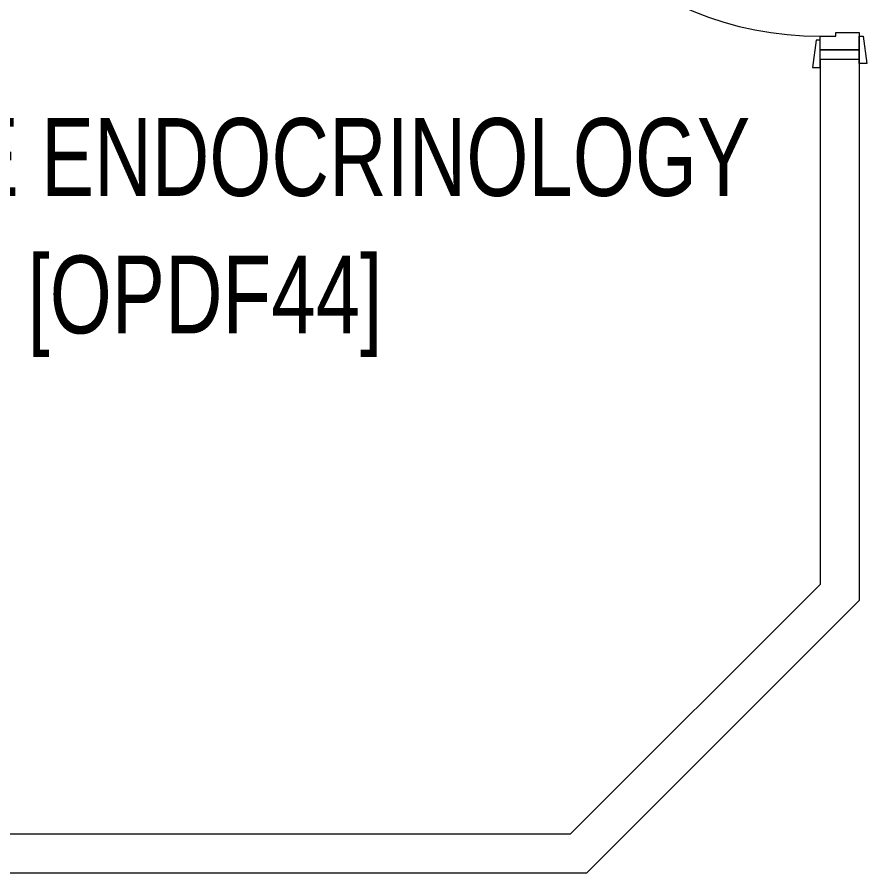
# Model space of a CAD drawing. Header units: millimetres. Extents: x -2143172 to 5255, y -610845 to 279739.
# Drawn here: x -1227955 to -1225771, y -20615 to -18416 of the extents above; entities that cross this region are included whole.
import ezdxf

# ---------------------------------------------------------------- set-up
doc = ezdxf.new("R2010")
doc.units = ezdxf.units.MM
doc.header["$LTSCALE"] = 30
doc.layers.add('72_EGR_BASE_TEXT', color=7, linetype='Continuous', lineweight=5)
doc.layers.add('Walls', color=32, linetype='Continuous', lineweight=5)
doc.layers.add('Wooden Joinery', color=7, linetype='Continuous', lineweight=5, true_color=0x521300)
doc.styles.add('X3G_ENTITY_9EC9', font='swisscl.ttf', dxfattribs={"height": 0.2})
doc.styles.add('X3G_ENTITY_9F38', font='swisscl.ttf', dxfattribs={"height": 0.2})

# ---------------------------------------------------------------- blocks, each defined once
blk = doc.blocks.new('A$C72370EFE')
at = {"layer": 'Wooden Joinery'}
for p, q in [((-0.01, -0.04), (-0.02, -0.04)), ((-0.01, -0.03), (-0.01, -0.07)), ((0, -0.03), (-0.01, -0.03)), ((0.04, -0.03), (0.05, -0.03)), ((0.05, -0.03), (0.05, -0.07)), ((0.05, -0.04), (0.06, -0.04)), ((-0.01, -0.06), (-0.02, -0.06)), ((0.05, -0.06), (0.06, -0.06)), ((-0.05, -0.07), (-0.05, -0.16)), ((-0.03, -0.07), (-0.03, -0.16)), ((0, -0.07), (-0.01, -0.07)), ((0.04, -0.07), (0.05, -0.07)), ((0.07, -0.07), (0.07, -0.16)), ((0.09, -0.07), (0.09, -0.16)), ((-0.01, -0.17), (-0.02, -0.17)), ((-0.01, -0.17), (-0.01, -0.19)), ((0.05, -0.17), (0.06, -0.17)), ((0.05, -0.17), (0.05, -0.19)), ((-0.01, -0.19), (-0.02, -0.19)), ((0.05, -0.19), (0.06, -0.19))]:
    blk.add_line(p, q, dxfattribs=at)
for centre, radius, start, end in [((-0.02, -0.07), 0.03, 90, 180), ((0.06, -0.07), 0.03, 0, 90), ((-0.02, -0.07), 0.01, 90, 180), ((0.06, -0.07), 0.01, 0, 90), ((-0.02, -0.16), 0.03, 180, 270), ((-0.02, -0.16), 0.01, 180, 270), ((0.06, -0.16), 0.01, 270, 0), ((0.06, -0.16), 0.03, 270, 0)]:
    blk.add_arc(centre, radius, start, end, dxfattribs=at)
blk = doc.blocks.new('A$C5DAD61B4')
at = {"layer": 'Wooden Joinery'}
for points in [[(80, 959.1), (80, 969.1), (10, 979.1), (10, 959.1)], [(940, 959.1), (940, 969.1), (1010, 979.1), (1010, 959.1)], [(70, 859.1), (70, 849.1), (0, 839.1), (0, 859.1)], [(120, 859.1), (120, 0), (80, 0), (80, 859.1)], [(950, 859.1), (950, 849.1), (1020, 839.1), (1020, 859.1)]]:
    blk.add_lwpolyline(points, close=True, dxfattribs=at)
for points in [[(45, 859.1), (45, 959.1), (20, 959.1), (20, 859.1), (45, 859.1)], [(45, 859.1), (80, 859.1), (80, 899.1), (90, 899.1), (90, 959.1), (45, 959.1), (45, 859.1)], [(975, 859.1), (940, 859.1), (940, 899.1), (930, 899.1), (930, 959.1), (975, 959.1), (975, 859.1)], [(975, 859.1), (975, 959.1), (1000, 959.1), (1000, 859.1), (975, 859.1)]]:
    blk.add_lwpolyline(points, dxfattribs=at)
blk.add_arc((80, 859.1), 860, 272.666, 0, dxfattribs=at)
at = {"layer": 'Wooden Joinery', "xscale": 999.9999999998854, "yscale": 999.9999999998854, "zscale": 999.9999999998854, "rotation": 180}
blk.add_blockref('A$C72370EFE', (120, 0), dxfattribs=at)

msp = doc.modelspace()

# ---------------------------------------------------------------- linework, layer by layer
at = {"layer": 'Walls'}
for p, q in [((-1225890.9, -18524.7), (-1225890.9, -19873.3)), ((-1225790.9, -18524.7), (-1225890.9, -18524.7)), ((-1225790.9, -18524.7), (-1225790.9, -19914.7)), ((-1225890.9, -19873.3), (-1226532.3, -20514.7)), ((-1225790.9, -19914.7), (-1226490.9, -20614.7)), ((-1229890.9, -20514.7), (-1226532.3, -20514.7)), ((-1234490.9, -20614.7), (-1226490.9, -20614.7))]:
    msp.add_line(p, q, dxfattribs=at)

# ---------------------------------------------------------------- block references
at = {"layer": 'Wooden Joinery', "rotation": 270}
msp.add_blockref('A$C5DAD61B4', (-1226749.9, -17524.7), dxfattribs=at)

# ---------------------------------------------------------------- texts
at = {"layer": '72_EGR_BASE_TEXT', "char_height": 200, "attachment_point": 2}
for s, insert, style in [('SECRETARY OFFICE ENDOCRINOLOGY', (-1228041.3, -18675, 0), 'X3G_ENTITY_9EC9'), ('[OPDF44]', (-1227472.1, -19028.3), 'X3G_ENTITY_9F38')]:
    msp.add_mtext(s, dxfattribs=dict(at, insert=insert, style=style))

doc.saveas('drawing.dxf')
